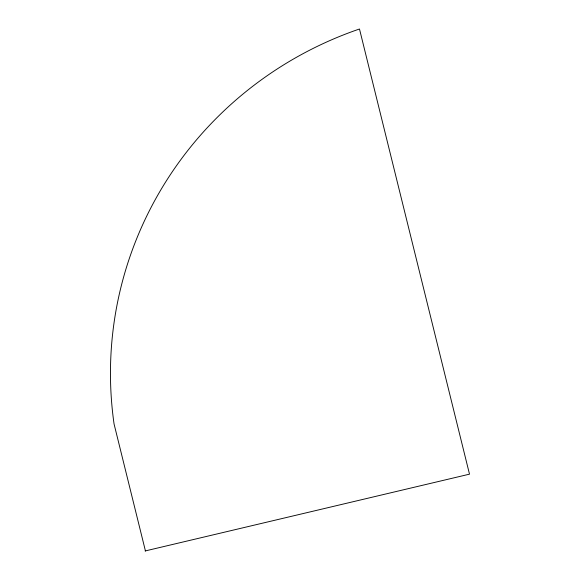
<?xml version="1.0" encoding="UTF-8"?>
<svg xmlns="http://www.w3.org/2000/svg" width="580" height="580" viewBox="0 0 580 580"><rect width="100%" height="100%" fill="white"/><g stroke="black" fill="none" stroke-linecap="round" stroke-linejoin="round"><path stroke-width="0.87" d="M145.123 550.971L469.503 474.157L359.484 29A372.019 365.183 2.3 0 0 114.064 423.995L145.45 551"/></g></svg>
